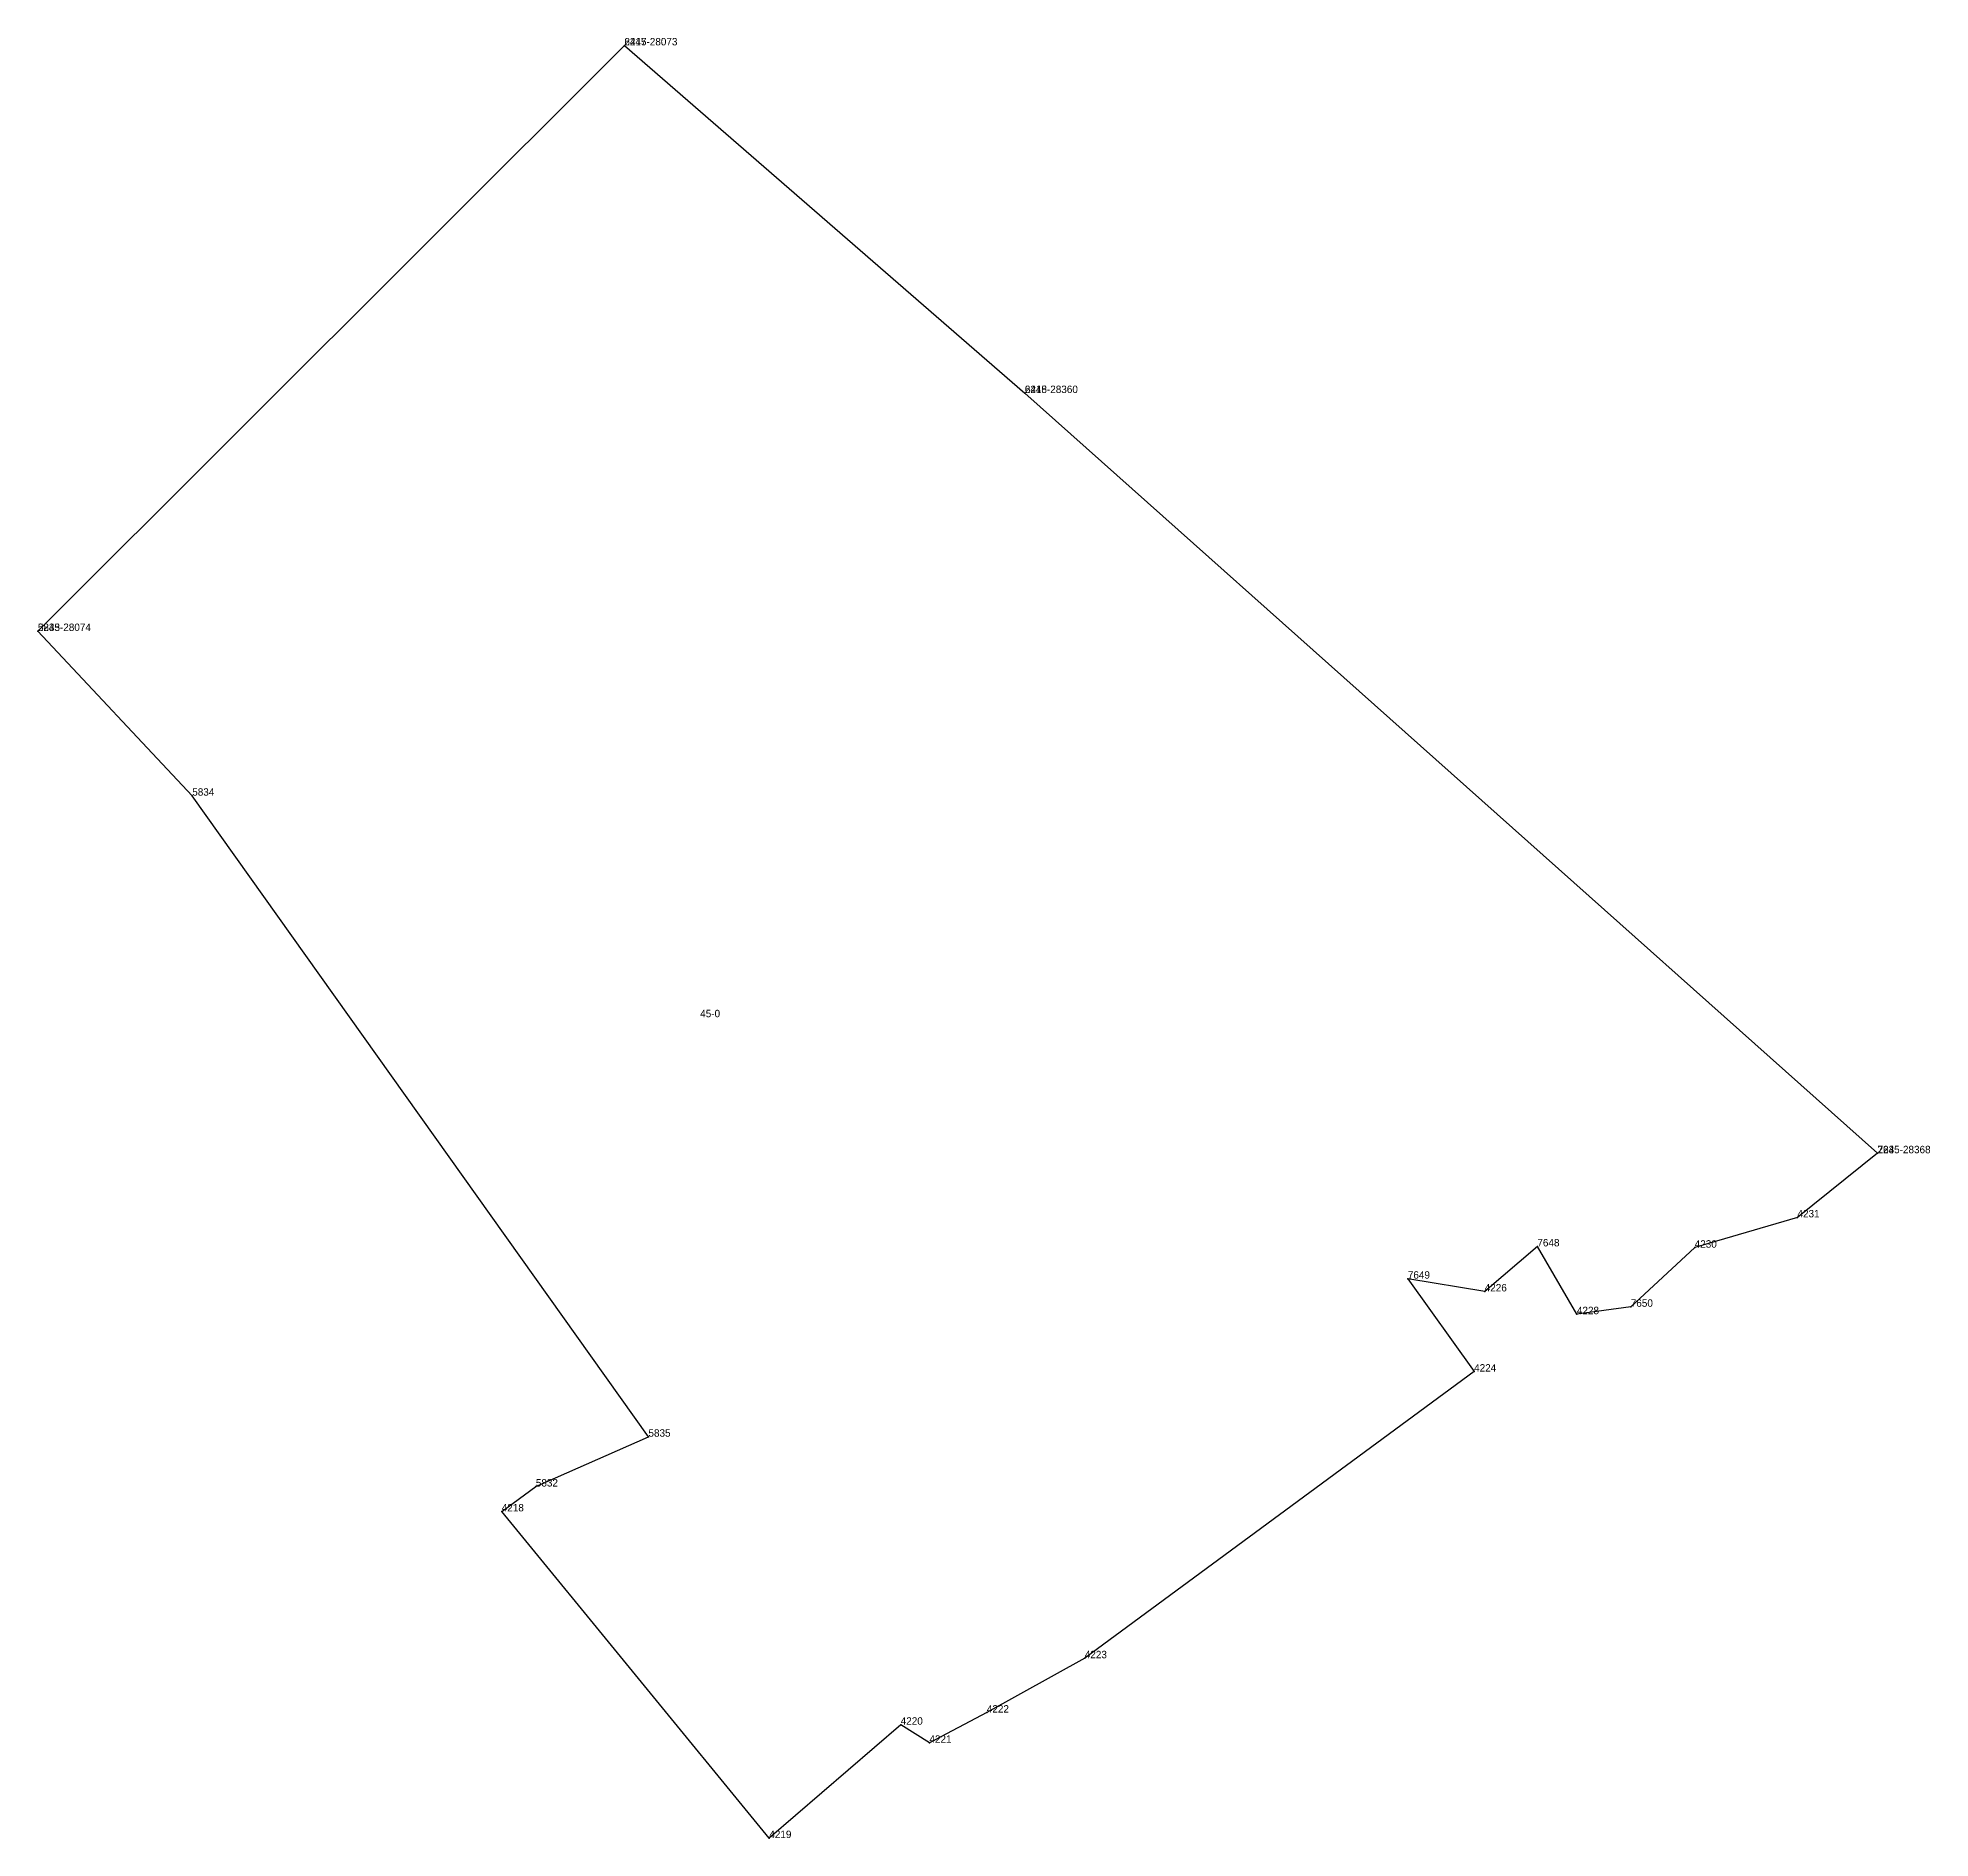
# Model space of a CAD drawing. Extents: x 7512452 to 7512655, y 4695616 to 4695810.
import ezdxf

# ---------------------------------------------------------------- set-up
doc = ezdxf.new("R2010")
doc.units = 0

msp = doc.modelspace()

# ---------------------------------------------------------------- linework, layer by layer
at = {"layer": 'Parcela Baze'}
msp.add_lwpolyline([(7512505.186, 4695653.752), (7512517.306, 4695659.112), (7512468.208, 4695728.093), (7512451.591, 4695745.815), (7512514.715, 4695808.834), (7512557.812, 4695771.423), (7512649.582, 4695689.616), (7512640.968, 4695682.714), (7512629.907, 4695679.455), (7512623.028, 4695673.094), (7512617.227, 4695672.296), (7512612.976, 4695679.59), (7512607.307, 4695674.746), (7512599.032, 4695676.118), (7512606.167, 4695666.116), (7512564.266, 4695635.27), (7512553.725, 4695629.42), (7512547.545, 4695626.171), (7512544.455, 4695628.121), (7512530.315, 4695615.922), (7512501.516, 4695651.073), (7512505.186, 4695653.752)], dxfattribs=at)
at = {"layer": 'Pikat'}
for p in [(7512514.715, 4695808.834), (7512514.715, 4695808.834), (7512557.812, 4695771.423), (7512557.812, 4695771.423), (7512451.591, 4695745.815), (7512451.591, 4695745.815), (7512468.208, 4695728.093), (7512649.582, 4695689.616), (7512649.582, 4695689.616), (7512640.968, 4695682.714), (7512612.976, 4695679.59), (7512629.907, 4695679.455), (7512599.032, 4695676.118), (7512607.307, 4695674.746), (7512617.227, 4695672.296), (7512623.028, 4695673.094), (7512606.167, 4695666.116), (7512517.306, 4695659.112), (7512505.186, 4695653.752), (7512501.516, 4695651.073), (7512564.266, 4695635.27), (7512553.725, 4695629.42), (7512544.455, 4695628.121), (7512547.545, 4695626.171), (7512530.315, 4695615.922)]:
    msp.add_point(p, dxfattribs=at)

# ---------------------------------------------------------------- texts
at = {"layer": 'Nr e Pikave Gjeodezike te Parceles Baze'}
for s, p in [('6417', (7512514.715, 4695808.834)), ('2245-28073', (7512514.715, 4695808.834)), ('6418', (7512557.812, 4695771.423)), ('2245-28360', (7512557.812, 4695771.423)), ('5833', (7512451.591, 4695745.815)), ('2245-28074', (7512451.591, 4695745.815)), ('5834', (7512468.208, 4695728.093)), ('2245-28368', (7512649.582, 4695689.616)), ('7635', (7512649.582, 4695689.616)), ('4231', (7512640.968, 4695682.714)), ('7648', (7512612.976, 4695679.59)), ('4230', (7512629.907, 4695679.455)), ('7649', (7512599.032, 4695676.118)), ('4226', (7512607.307, 4695674.746)), ('4228', (7512617.227, 4695672.296)), ('7650', (7512623.028, 4695673.094)), ('4224', (7512606.167, 4695666.116)), ('5835', (7512517.306, 4695659.112)), ('5832', (7512505.186, 4695653.752)), ('4218', (7512501.516, 4695651.073)), ('4223', (7512564.266, 4695635.27)), ('4220', (7512544.455, 4695628.121)), ('4222', (7512553.725, 4695629.42)), ('4221', (7512547.545, 4695626.171)), ('4219', (7512530.315, 4695615.922))]:
    msp.add_text(s, height=0.8, dxfattribs=at).set_placement(p)
at = {"layer": 'Nr Parceles Baze'}
msp.add_text('45-0', height=0.8, dxfattribs=at).set_placement((7512522.877, 4695704.25))

doc.saveas('drawing.dxf')
